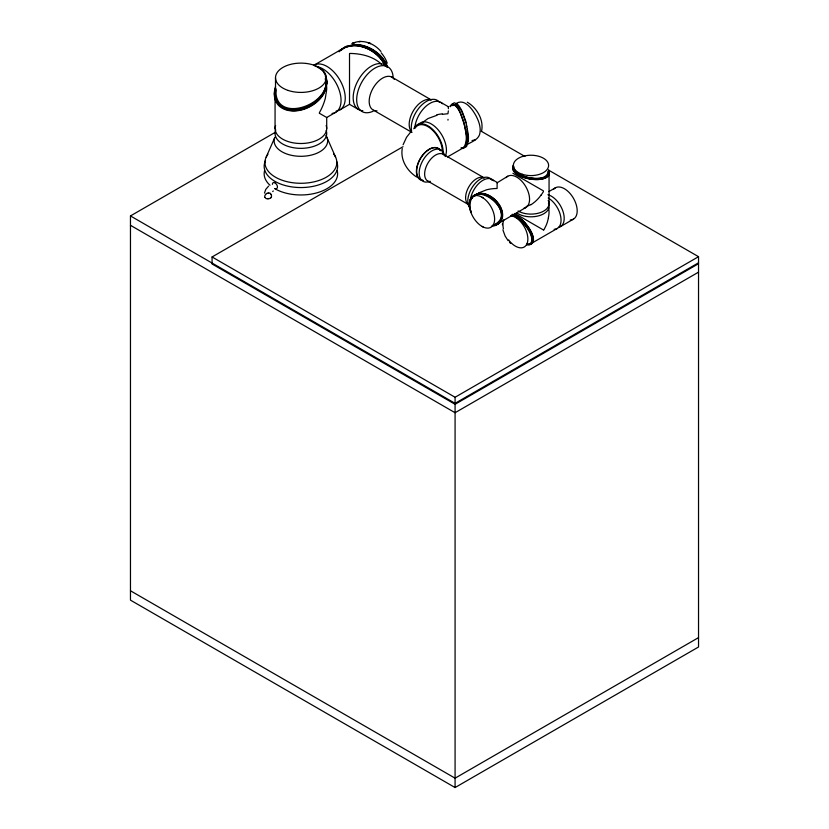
<?xml version="1.0" encoding="UTF-8"?>
<svg xmlns="http://www.w3.org/2000/svg" width="829" height="829" viewBox="0 0 829 829"><rect width="100%" height="100%" fill="white"/><g stroke="black" fill="none" stroke-linecap="round" stroke-linejoin="round"><path stroke-width="1.24" d="M275.062 128.599L275.073 94.288L275.663 90.123M349.517 103.998L349.517 53.761M497.131 182.794L507.731 176.245M448.375 108.703L448.385 106.744L440.676 102.299M448.354 110.899L447.929 113.728L442.365 114.35M325.528 76.527C333.704 104.786 273.176 125.635 276.005 88.931M326.906 81.387L326.388 87.387L323.683 93.978A29.937 22.497 -23.7 0 1 313.507 104.599C306.129 109.542 296.844 112.236 287.995 110.412A24.911 18.725 -23.7 0 1 277.715 104.475C273.653 99.542 273.611 92.465 275.529 86.641M548.28 171.199C551.109 186.328 510.032 178.712 513.452 166.65M467.919 139.106L467.152 128.93M502.395 224.721L502.447 223.944M402.252 148.567C400.21 160.018 407.246 171.033 416.624 177.023M512.602 168.422L512.695 167.603A19.274 8.176 10.6 0 1 513.483 166.101M467.753 140.505L467.846 139.832M274.461 92.672L275.529 88.164M326.781 83.615L323.683 92.465A29.937 22.497 -23.7 0 1 313.507 103.076C306.129 108.029 296.844 110.723 287.995 108.9A24.911 18.725 -23.7 0 1 277.715 102.951L274.927 97.615L274.337 93.376M481.514 131.303C484.105 120.008 476.913 107.822 467.287 102.205M548.446 218.048L547.295 222.317A34.176 27.906 -60 0 1 546.104 225.467L543.834 230.027M467.504 141.738L467.639 141.148M264.472 193.064L265.819 189.302L268.586 186.121M403.091 144.743L406.552 137.272L411.153 131.396M513.679 166.101C512.218 176.909 547.306 185.095 548.27 170.971M266.171 157.158L274.917 137.241M450.261 106.703C454.002 100.848 458.945 109.894 460.396 113.366M449.94 106.226L452.209 103.843L455.339 105.128A26.424 7.824 77.3 0 1 460.188 112.319L463.991 122.578L466.416 135.728A20.393 6.031 77.3 0 1 466.416 142.329C466.489 145.106 464.509 150.339 461.007 147.873M451.836 105.128L454.105 102.744L457.235 104.029A26.424 7.824 77.3 0 1 462.085 111.221L465.888 121.49L468.312 134.63A20.393 6.031 77.3 0 1 468.312 141.241L466.489 146.671L463.701 147.21M319.372 112.744L319.776 112.008A49.429 40.393 -60 0 0 325.31 98.371L326.647 89.843A34.756 28.373 -60 0 0 326.709 87.677L325.258 78.662M471.784 198.577L472.105 198.027M543.451 191.613L541.14 195.095M339.071 51.781L342.771 48.6M472.851 197.012C487.908 182.649 516.726 217.612 493.835 225.115M272.689 191.551L273.311 190.96M421.868 122.972L428.013 118.537L436.914 115.304M474.851 196.007L479.038 192.815M265.746 194.463L265.093 195.24A3.275 2.756 2.8 0 0 264.928 197.426M339.393 50.735L344.729 47.16L353.9 45.46A30.155 22.642 36.5 0 1 368.128 48.952C375.392 52.496 381.765 58.289 385.081 65.75M341.061 49.781L346.387 46.206L355.558 44.507A30.155 22.642 36.5 0 1 369.786 47.989C377.723 51.864 384.697 58.476 387.557 66.973M455.525 103.988C464.364 97.242 472.944 109.811 476.52 116.806C478.913 121.676 480.882 127.169 479.981 132.681C479.276 139.345 471.991 141.635 467.121 144.536M341.393 50.061C356.791 37.502 381.547 49.989 387.205 67.294M447.453 156.971L463.794 147.541C469.753 137.427 464.157 124.06 460.592 113.801M497.98 224.017L495.618 225.395A19.254 13.451 46.8 0 1 491.369 226.203M526.622 244.151A17.326 7.306 49.3 0 0 529.275 244.058C534.746 243.457 533.358 236.576 531.658 233.136C527.721 224.98 521.213 216.918 512.218 214.317M270.492 197.654L271.321 196.981A2.767 1.865 49.8 0 0 271.228 194.836M548.477 170.059L698.536 256.689L698.536 646.993L455.08 787.55L130.464 600.134L130.464 215.934L275.642 132.112M326.709 128.599L326.709 117.5L335.942 112.164M340.139 109.739L349.517 104.33L358.397 109.449M698.536 263.715L455.08 404.283L212.069 263.985L212.069 256.959L403.039 146.702M548.881 191.572L555.378 187.82M497.607 223.84L525.814 207.561M531.285 243.477L557.295 228.452M560.466 226.628L573.45 219.136M212.069 256.959L455.08 397.257L698.536 256.689M698.536 262.783L455.08 403.34L130.464 215.934M698.536 272.15L455.08 412.718L130.464 225.301M698.536 637.615L455.08 778.182L130.464 590.766M530.974 204.576L526.063 206.628M479.058 192.805L486.54 189.81A34.777 28.393 0 0 1 497.099 188.494L497.131 182.494M267.197 193.447L268.181 193.043M475.307 194.742L472.934 196.11A18.176 12.704 46.8 0 0 471.069 211.944M463.794 147.541L462.116 147.749M475.338 139.8L472.053 140.557M354.739 42.528L352.159 43.533C362.097 38.517 374.231 43.326 380.946 51.481M352.159 43.533L354.325 42.683M268.627 198.504L267.404 198.805M268.306 193.012L268.368 193.002A2.642 2.414 -74.2 0 1 270.264 193.323M492.509 225.478C522.374 213.602 467.245 172.391 470.167 208.949M359.807 41.523L358.802 41.595L360.698 41.46M349.651 53.429C360.18 53.543 371.247 55.844 379.609 62.569M532.974 178.308L529.161 177.769A18.176 7.71 10.6 0 1 512.685 168.256M482.001 226.4L483.131 226.991M543.389 190.867L512.913 173.282M543.472 229.996L514.85 213.467M319.31 113.231L326.709 117.5M481.286 131.262L524.964 156.474M491.96 179.385L497.131 182.442M443.194 154.204L484.302 177.934A15.492 8.943 -60 0 0 468.81 186.888A15.492 8.943 -60 0 0 468.81 204.773L427.795 181.095M391.526 76.931L431.329 99.936A18.932 10.932 -60 0 0 413.712 110.205A18.932 10.932 -60 0 0 411.443 131.697M373.61 110.257L411.992 132.443M456.572 104.589L460.872 109.977M482.001 197.219L483.131 197.934M380.055 62.952L380.604 63.45M380.925 63.76L381.454 64.289M509.524 242.317L510.643 243.436M270.575 193.706L271.363 194.805M508.136 240.711L505.13 236.047L502.882 229.83M265.052 197.385L265.788 198.318A2.995 2.518 -59.7 0 0 267.404 198.701M461.256 110.744L461.649 111.542M385.122 65.874C378.397 51.108 359.112 40.973 343.631 48.092L313.839 65.294A25.823 14.912 60 0 1 341.33 82.745A25.823 14.912 60 0 1 336.242 111.034M462.033 112.371L462.406 113.231A27.367 8.103 77.3 0 1 465.142 120.816M326.854 137.241L335.6 157.158M470.675 210.483L471.328 211.996M325.341 76.289L325.735 77.211M465.442 121.801L465.722 122.806M326.056 78.154C332.45 104.029 282.813 126.163 275.135 96.34M466.25 124.827L466.727 126.868M326.325 78.672L326.75 80.734M549.389 171.779L549.399 173.448A19.274 8.176 10.6 0 1 532.974 178.297M549.389 172.784L549.399 174.453A19.274 8.176 10.6 0 1 532.974 179.302L529.161 178.774A18.176 7.71 10.6 0 1 512.685 169.261L512.695 166.598A19.274 8.176 10.6 0 1 513.483 165.095M326.906 82.9L326.325 77.149L323.538 71.812A24.911 18.725 -23.7 0 0 317.352 67.201M448.385 106.744L448.385 107.376M275.073 94.288L275.073 95.314M549.057 173.582L549.057 203.665M455.08 397.257L455.08 787.55M275.508 77.771L275.508 93.128M315.093 66.372A25.823 14.912 60 0 1 338.968 89.48A25.823 14.912 60 0 1 332.046 113.459M326.16 125.542A25.823 14.912 0 0 1 300.886 143.51A25.823 14.912 0 0 1 275.611 125.542M271.218 197.592A2.736 0.922 -17.1 0 1 268.513 198.836M265.467 194.411A3.036 1.43 -29.9 0 1 267.166 193.25M270.244 193.468A3.347 3.181 89 0 1 270.544 193.727M274.917 182.94A3.43 2.155 55.3 0 1 277.446 186.96A3.43 2.155 55.3 0 1 274.917 188.535M272.389 184.349A3.43 2.145 65.2 0 1 274.865 182.67M336.584 161.365A36.725 21.202 0 0 1 300.212 187.551A36.725 21.202 0 0 1 265.529 160.619M337.237 170.743A36.725 21.202 0 0 1 317.32 192.722A36.725 21.202 0 0 1 274.917 188.753M269.985 185.219A36.725 21.202 0 0 1 264.534 170.743M333.579 153.914A35.937 20.746 0 0 1 301.186 183.282A35.937 20.746 0 0 1 267.943 154.235M325.963 135.448A26.766 15.45 0 0 1 302.792 156.267A26.766 15.45 0 0 1 274.731 137.562M326.191 130.464A25.823 14.912 0 0 1 300.409 148.35A25.823 14.912 0 0 1 275.788 129.935M362.853 110.723A25.823 14.912 -60 0 1 357.952 80.724A25.823 14.912 -60 0 1 386.708 66.797M381.174 52.818A20.072 12.559 55.5 0 1 387.247 63.191M414.801 127.863A21.513 12.425 -60 0 1 426.168 106.081A21.513 12.425 -60 0 1 442.458 103.739M411.619 131.262A21.513 12.425 -60 0 1 420.769 105.957A21.513 12.425 -60 0 1 439.401 102.216M377.008 110.868A18.932 10.932 -60 0 1 372.77 88.713A18.932 10.932 -60 0 1 394.324 79.397M418.49 124.537A21.523 12.425 60 0 1 438.22 129.915A21.523 12.425 60 0 1 445.391 156.111M452.914 105.677A25.44 7.523 77.3 0 1 453.142 105.356M436.738 114.816A40.279 32.621 -0.5 0 1 442.271 113.832M447.961 120.132A40.289 1.098 -86.1 0 1 448.033 119.303M373.299 111.138A25.823 14.912 -60 0 1 356.688 99.097A25.823 14.912 -60 0 1 374.387 68.434A25.823 14.912 -60 0 1 393.122 76.796M506.073 177.655A18.072 10.435 60 0 1 525.814 186.68A18.072 10.435 60 0 1 523.773 208.297M497.991 224.037A18.176 12.704 46.8 0 0 498.042 204.97L495.68 201.934A19.254 13.451 46.8 0 0 475.318 194.753M471.494 198.577A18.176 12.704 46.8 0 1 473.981 195.489L476.364 194.131A19.254 13.451 46.8 0 1 496.726 201.333L499.089 204.359A18.176 12.704 46.8 0 1 499.048 223.426L496.664 224.783A19.254 13.451 46.8 0 1 493.897 225.478M470.209 201.084A18.072 10.435 -60 0 1 479.825 182.525A18.072 10.435 -60 0 1 493.618 180.774M469.836 207.872A18.072 10.435 -60 0 1 474.053 184.763A18.072 10.435 -60 0 1 491.784 180.121M423.329 180.504A18.072 10.435 -60 0 1 420.127 158.816A18.072 10.435 -60 0 1 440.52 150.66M413.795 128.764A21.523 12.425 60 0 1 431.453 128.308A21.523 12.425 60 0 1 443.111 153.697M415.111 128.091A20.497 11.834 60 0 1 431.722 129.417A20.497 11.834 60 0 1 442.375 152.443M422.293 180.142A17.875 10.321 -60 0 1 420.749 158.111A17.875 10.321 -60 0 1 440.386 150.567M429.93 181.81A15.492 8.943 -60 0 1 428.22 162.598A15.492 8.943 -60 0 1 445.463 156.526M430.127 181.261A18.072 10.435 -60 0 1 419.173 172.639A18.072 10.435 -60 0 1 430.717 151.624A18.072 10.435 -60 0 1 444.427 155.241M548.632 170.059A18.176 7.71 10.6 0 1 549.409 171.779M548.632 171.064A18.176 7.71 10.6 0 1 549.409 172.784M548.197 200.494A18.072 10.435 0 0 1 540.311 212.607A18.072 10.435 0 0 1 518.084 210.98M541.088 195.053A31.181 25.461 -60 0 1 531.016 204.69M548.435 203.675A18.072 10.435 0 0 1 539.13 215.695A18.072 10.435 0 0 1 516.84 212.887M527.886 244.254A18.186 7.668 49.3 0 0 530.819 244.203L532.228 243.353A19.295 8.135 49.3 0 0 528.125 226.7L525.752 223.675A18.186 7.668 49.3 0 0 513.327 214.41M526.84 244.856A18.186 7.668 49.3 0 0 529.772 244.804L531.192 243.954A19.295 8.135 49.3 0 0 527.078 227.301L524.705 224.276A18.186 7.668 49.3 0 0 512.291 215.012M510.809 215.737A17.637 10.186 60 0 1 527.804 240.389A17.637 10.186 60 0 1 508.581 239.882M503.41 228.814A17.637 10.186 60 0 1 503.804 219.778M529.244 244.006A18.445 7.782 49.3 0 0 523.348 223.219A17.326 7.306 49.3 0 0 511.348 215.26M548.259 198.038A18.072 10.435 60 0 1 560.684 216.483A18.072 10.435 60 0 1 554.135 229.301M547.907 194.753A18.072 10.435 60 0 1 563.046 211.55A18.072 10.435 60 0 1 558.425 227.364M548.466 206.887A23.16 18.932 -59.9 0 1 548.301 218.027M553.71 189.219A18.072 10.435 60 0 1 573.896 199.064A18.072 10.435 60 0 1 570.279 219.975M369.952 43.346L368.045 42.6L370.584 43.616L369.952 43.346M288.191 90.454A25.378 14.653 0 0 0 326.263 77.771A25.378 14.653 0 0 0 288.191 65.076A25.378 14.653 0 0 0 288.191 90.454M469.794 208.545A17.865 10.311 60 0 0 490.934 227.281A17.865 10.311 60 0 0 485.266 199.613A17.865 10.311 60 0 0 469.794 208.545M522.156 174.235A17.637 10.186 0 0 0 548.611 165.417A17.637 10.186 0 0 0 522.156 156.598A17.637 10.186 0 0 0 522.156 174.235"/></g></svg>
